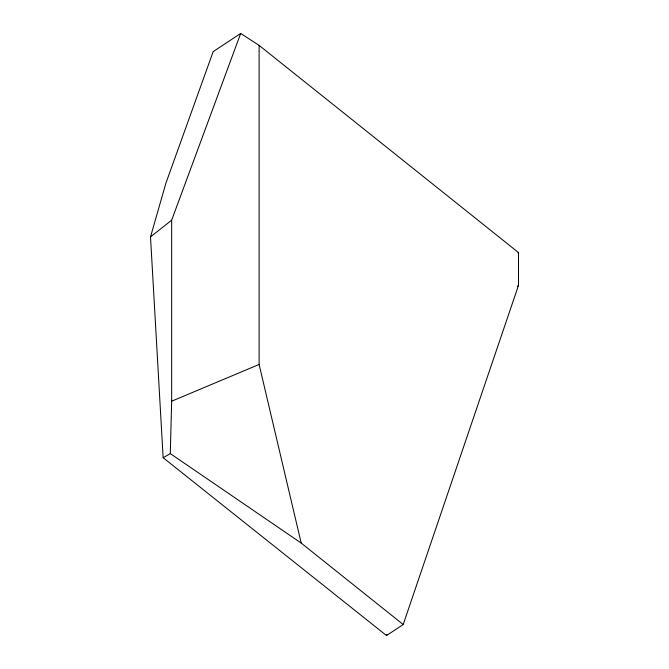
<?xml version="1.0" encoding="UTF-8"?>
<svg xmlns="http://www.w3.org/2000/svg" width="669" height="669" viewBox="0 0 669 669"><rect width="100%" height="100%" fill="white"/><g stroke="black" fill="none" stroke-linecap="round" stroke-linejoin="round"><path stroke-width="1" d="M403.198 624.537L301.192 543.061L170.294 453.599L171.665 401.199L171.665 220.185L240.689 33.45L259.112 45.383L518.492 252.564L518.492 285.42L403.198 624.537L386.523 635.55L163.144 457.721L150.508 236.901L165.929 183.097L213.168 51.63L240.689 33.45M386.523 635.55L386.824 634.488M150.508 236.901L171.665 220.185M517.354 286.315L518.492 285.42M163.144 457.721L170.294 453.599M517.982 252.865L518.492 252.564M171.665 401.199L259.112 364.463L259.112 45.383M259.112 364.463L301.192 543.061"/></g></svg>
